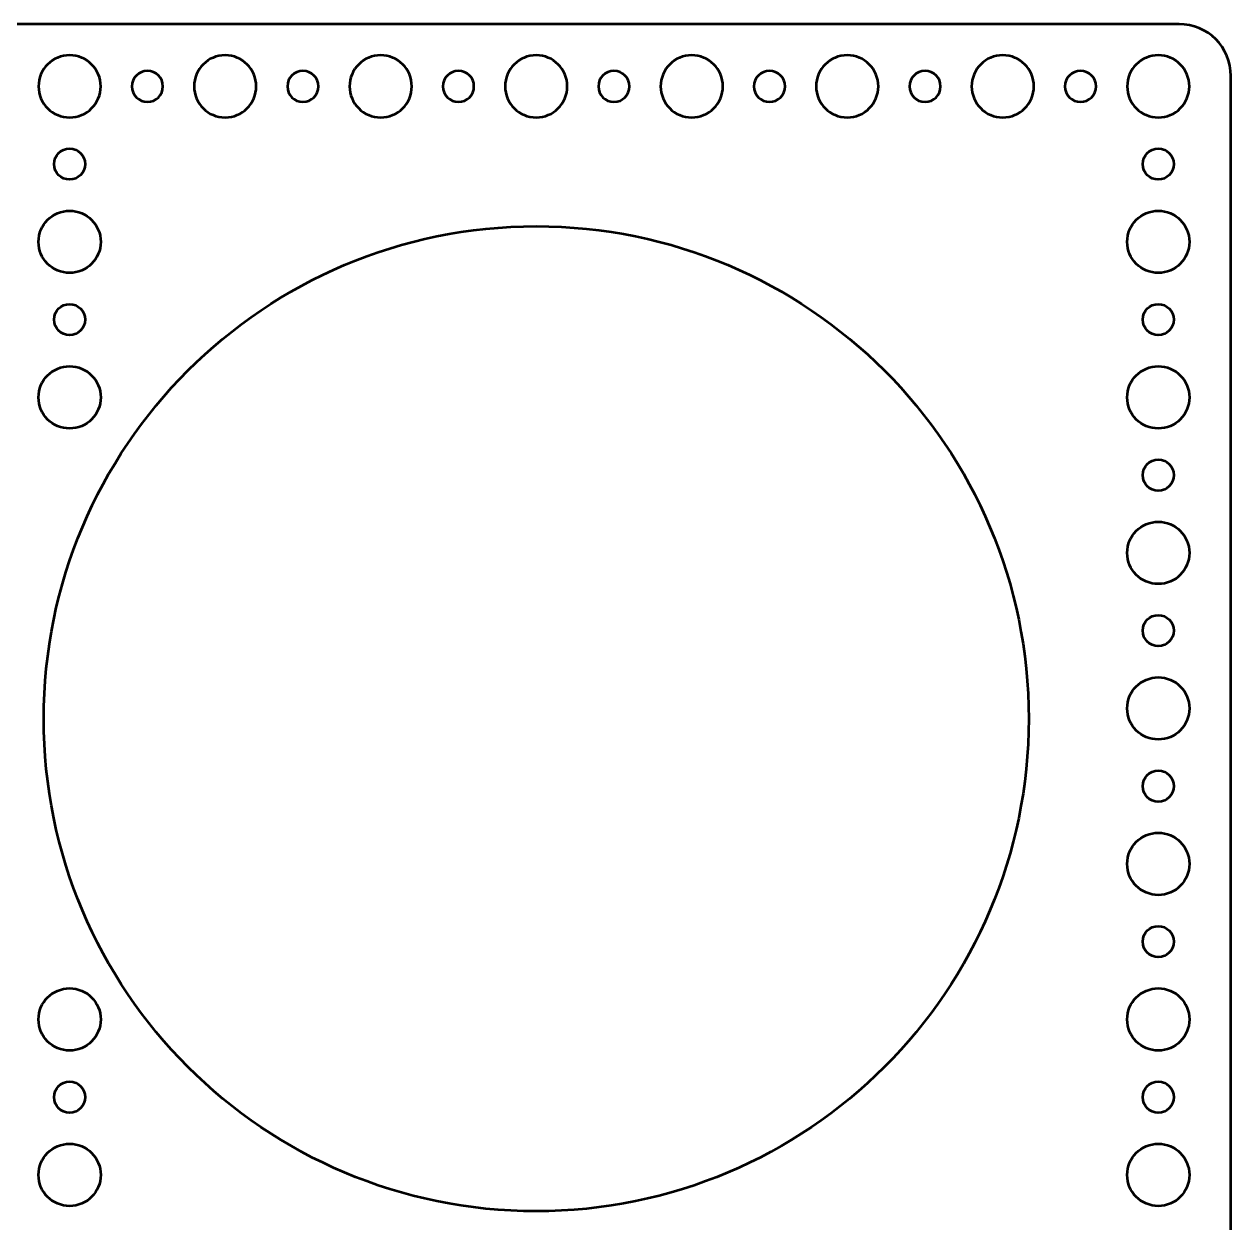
# Model space of a CAD drawing. Header units: centimetres. Extents: x -32.2 to 38.2, y -18.7 to 17.2.
# Drawn here: x -9.44 to 2.2, y 5.64 to 17.2 of the extents above; entities that cross this region are included whole.
import ezdxf

# ---------------------------------------------------------------- set-up
doc = ezdxf.new("R2010")
doc.units = ezdxf.units.CM
doc.header["$MEASUREMENT"] = 0
doc.layers.add('Layer 1', color=7, linetype='Continuous')

msp = doc.modelspace()

# ---------------------------------------------------------------- linework, layer by layer
at = {"layer": 'Layer 1', "lineweight": 53}
for centre, major_axis in [((-9, 15.85), (0, 0.15)), ((1.5, 15.85), (0, 0.15)), ((-8.99999, 15.09999), (0, 0.30001)), ((1.50001, 15.09999), (0, 0.30001)), ((-4.5, 10.5), (0, 4.75)), ((-9, 14.35), (0, 0.15)), ((1.5, 14.35), (0, 0.15)), ((-8.99999, 13.59999), (0, 0.30001)), ((1.50001, 13.59999), (0, 0.30001)), ((1.5, 12.85), (0, 0.15)), ((1.50001, 12.09999), (0, 0.30001)), ((1.5, 11.35), (0, 0.15)), ((1.50001, 10.59999), (0, 0.30001)), ((1.5, 9.85), (0, 0.15)), ((1.50001, 9.09999), (0, 0.30001)), ((1.5, 8.35), (0, 0.15)), ((-8.99999, 7.59999), (0, 0.30001)), ((1.50001, 7.59999), (0, 0.30001)), ((-9, 6.85), (0, 0.15)), ((1.5, 6.85), (0, 0.15)), ((-8.99999, 6.09999), (0, 0.30001)), ((1.50001, 6.09999), (0, 0.30001))]:
    msp.add_ellipse(centre, major_axis=major_axis, ratio=1, dxfattribs=at)
for points, knots in [([(-32.2, -18.2), (-32.2, -18.2), (-32.2, 16.7), (-32.2, 16.7), (-32.2, 16.7), (-32.2, 16.97614), (-31.97614, 17.2), (-31.7, 17.2), (-31.7, 17.2), (-31.7, 17.2), (1.7, 17.2), (1.7, 17.2), (1.7, 17.2), (1.97614, 17.2), (2.2, 16.97614), (2.2, 16.7), (2.2, 16.7), (2.2, 16.7), (2.2, -18.2), (2.2, -18.2), (2.2, -18.2), (2.2, -18.47614), (1.97614, -18.7), (1.7, -18.7), (1.7, -18.7), (1.7, -18.7), (-31.7, -18.7), (-31.7, -18.7), (-31.7, -18.7), (-31.97614, -18.7), (-32.2, -18.47614), (-32.2, -18.2)], [0, 0, 0, 0, 0.11111111, 0.11111111, 0.11111111, 0.11111111, 0.22222222, 0.22222222, 0.22222222, 0.22222222, 0.33333333, 0.33333333, 0.33333333, 0.33333333, 0.44444444, 0.44444444, 0.44444444, 0.44444444, 0.55555556, 0.55555556, 0.55555556, 0.55555556, 0.66666667, 0.66666667, 0.66666667, 0.66666667, 0.77777778, 0.77777778, 0.77777778, 0.77777778, 1, 1, 1, 1]), ([(-9.3, 16.6), (-9.3, 16.76569), (-9.16569, 16.9), (-9, 16.9), (-9, 16.9), (-8.83431, 16.9), (-8.7, 16.76569), (-8.7, 16.6), (-8.7, 16.6), (-8.7, 16.43431), (-8.83431, 16.3), (-9, 16.3), (-9, 16.3), (-9.16569, 16.3), (-9.3, 16.43431), (-9.3, 16.6)], [0, 0, 0, 0, 0.2, 0.2, 0.2, 0.2, 0.4, 0.4, 0.4, 0.4, 0.6, 0.6, 0.6, 0.6, 1, 1, 1, 1]), ([(-7.8, 16.6), (-7.8, 16.76569), (-7.66569, 16.9), (-7.5, 16.9), (-7.5, 16.9), (-7.33431, 16.9), (-7.2, 16.76569), (-7.2, 16.6), (-7.2, 16.6), (-7.2, 16.43431), (-7.33431, 16.3), (-7.5, 16.3), (-7.5, 16.3), (-7.66569, 16.3), (-7.8, 16.43431), (-7.8, 16.6)], [0, 0, 0, 0, 0.2, 0.2, 0.2, 0.2, 0.4, 0.4, 0.4, 0.4, 0.6, 0.6, 0.6, 0.6, 1, 1, 1, 1]), ([(-6.3, 16.6), (-6.3, 16.76569), (-6.16569, 16.9), (-6, 16.9), (-6, 16.9), (-5.83431, 16.9), (-5.7, 16.76569), (-5.7, 16.6), (-5.7, 16.6), (-5.7, 16.43431), (-5.83431, 16.3), (-6, 16.3), (-6, 16.3), (-6.16569, 16.3), (-6.3, 16.43431), (-6.3, 16.6)], [0, 0, 0, 0, 0.2, 0.2, 0.2, 0.2, 0.4, 0.4, 0.4, 0.4, 0.6, 0.6, 0.6, 0.6, 1, 1, 1, 1]), ([(-4.8, 16.6), (-4.8, 16.76569), (-4.66569, 16.9), (-4.5, 16.9), (-4.5, 16.9), (-4.33431, 16.9), (-4.2, 16.76569), (-4.2, 16.6), (-4.2, 16.6), (-4.2, 16.43431), (-4.33431, 16.3), (-4.5, 16.3), (-4.5, 16.3), (-4.66569, 16.3), (-4.8, 16.43431), (-4.8, 16.6)], [0, 0, 0, 0, 0.2, 0.2, 0.2, 0.2, 0.4, 0.4, 0.4, 0.4, 0.6, 0.6, 0.6, 0.6, 1, 1, 1, 1]), ([(-3.3, 16.6), (-3.3, 16.76569), (-3.16569, 16.9), (-3, 16.9), (-3, 16.9), (-2.83431, 16.9), (-2.7, 16.76569), (-2.7, 16.6), (-2.7, 16.6), (-2.7, 16.43431), (-2.83431, 16.3), (-3, 16.3), (-3, 16.3), (-3.16569, 16.3), (-3.3, 16.43431), (-3.3, 16.6)], [0, 0, 0, 0, 0.2, 0.2, 0.2, 0.2, 0.4, 0.4, 0.4, 0.4, 0.6, 0.6, 0.6, 0.6, 1, 1, 1, 1]), ([(-1.8, 16.6), (-1.8, 16.76569), (-1.66569, 16.9), (-1.5, 16.9), (-1.5, 16.9), (-1.33431, 16.9), (-1.2, 16.76569), (-1.2, 16.6), (-1.2, 16.6), (-1.2, 16.43431), (-1.33431, 16.3), (-1.5, 16.3), (-1.5, 16.3), (-1.66569, 16.3), (-1.8, 16.43431), (-1.8, 16.6)], [0, 0, 0, 0, 0.2, 0.2, 0.2, 0.2, 0.4, 0.4, 0.4, 0.4, 0.6, 0.6, 0.6, 0.6, 1, 1, 1, 1]), ([(-0.3, 16.6), (-0.3, 16.76569), (-0.16569, 16.9), (0, 16.9), (0, 16.9), (0.16569, 16.9), (0.3, 16.76569), (0.3, 16.6), (0.3, 16.6), (0.3, 16.43431), (0.16569, 16.3), (0, 16.3), (0, 16.3), (-0.16569, 16.3), (-0.3, 16.43431), (-0.3, 16.6)], [0, 0, 0, 0, 0.2, 0.2, 0.2, 0.2, 0.4, 0.4, 0.4, 0.4, 0.6, 0.6, 0.6, 0.6, 1, 1, 1, 1]), ([(1.2, 16.6), (1.2, 16.76569), (1.33431, 16.9), (1.5, 16.9), (1.5, 16.9), (1.66569, 16.9), (1.8, 16.76569), (1.8, 16.6), (1.8, 16.6), (1.8, 16.43431), (1.66569, 16.3), (1.5, 16.3), (1.5, 16.3), (1.33431, 16.3), (1.2, 16.43431), (1.2, 16.6)], [0, 0, 0, 0, 0.2, 0.2, 0.2, 0.2, 0.4, 0.4, 0.4, 0.4, 0.6, 0.6, 0.6, 0.6, 1, 1, 1, 1]), ([(-8.4, 16.6), (-8.4, 16.68284), (-8.33284, 16.75), (-8.25, 16.75), (-8.25, 16.75), (-8.16716, 16.75), (-8.1, 16.68284), (-8.1, 16.6), (-8.1, 16.6), (-8.1, 16.51716), (-8.16716, 16.45), (-8.25, 16.45), (-8.25, 16.45), (-8.33284, 16.45), (-8.4, 16.51716), (-8.4, 16.6)], [0, 0, 0, 0, 0.2, 0.2, 0.2, 0.2, 0.4, 0.4, 0.4, 0.4, 0.6, 0.6, 0.6, 0.6, 1, 1, 1, 1]), ([(-6.9, 16.6), (-6.9, 16.68284), (-6.83284, 16.75), (-6.75, 16.75), (-6.75, 16.75), (-6.66716, 16.75), (-6.6, 16.68284), (-6.6, 16.6), (-6.6, 16.6), (-6.6, 16.51716), (-6.66716, 16.45), (-6.75, 16.45), (-6.75, 16.45), (-6.83284, 16.45), (-6.9, 16.51716), (-6.9, 16.6)], [0, 0, 0, 0, 0.2, 0.2, 0.2, 0.2, 0.4, 0.4, 0.4, 0.4, 0.6, 0.6, 0.6, 0.6, 1, 1, 1, 1]), ([(-5.4, 16.6), (-5.4, 16.68284), (-5.33284, 16.75), (-5.25, 16.75), (-5.25, 16.75), (-5.16716, 16.75), (-5.1, 16.68284), (-5.1, 16.6), (-5.1, 16.6), (-5.1, 16.51716), (-5.16716, 16.45), (-5.25, 16.45), (-5.25, 16.45), (-5.33284, 16.45), (-5.4, 16.51716), (-5.4, 16.6)], [0, 0, 0, 0, 0.2, 0.2, 0.2, 0.2, 0.4, 0.4, 0.4, 0.4, 0.6, 0.6, 0.6, 0.6, 1, 1, 1, 1]), ([(-3.9, 16.6), (-3.9, 16.68284), (-3.83284, 16.75), (-3.75, 16.75), (-3.75, 16.75), (-3.66716, 16.75), (-3.6, 16.68284), (-3.6, 16.6), (-3.6, 16.6), (-3.6, 16.51716), (-3.66716, 16.45), (-3.75, 16.45), (-3.75, 16.45), (-3.83284, 16.45), (-3.9, 16.51716), (-3.9, 16.6)], [0, 0, 0, 0, 0.2, 0.2, 0.2, 0.2, 0.4, 0.4, 0.4, 0.4, 0.6, 0.6, 0.6, 0.6, 1, 1, 1, 1]), ([(-2.4, 16.6), (-2.4, 16.68284), (-2.33284, 16.75), (-2.25, 16.75), (-2.25, 16.75), (-2.16716, 16.75), (-2.1, 16.68284), (-2.1, 16.6), (-2.1, 16.6), (-2.1, 16.51716), (-2.16716, 16.45), (-2.25, 16.45), (-2.25, 16.45), (-2.33284, 16.45), (-2.4, 16.51716), (-2.4, 16.6)], [0, 0, 0, 0, 0.2, 0.2, 0.2, 0.2, 0.4, 0.4, 0.4, 0.4, 0.6, 0.6, 0.6, 0.6, 1, 1, 1, 1]), ([(-0.9, 16.6), (-0.9, 16.68284), (-0.83284, 16.75), (-0.75, 16.75), (-0.75, 16.75), (-0.66716, 16.75), (-0.6, 16.68284), (-0.6, 16.6), (-0.6, 16.6), (-0.6, 16.51716), (-0.66716, 16.45), (-0.75, 16.45), (-0.75, 16.45), (-0.83284, 16.45), (-0.9, 16.51716), (-0.9, 16.6)], [0, 0, 0, 0, 0.2, 0.2, 0.2, 0.2, 0.4, 0.4, 0.4, 0.4, 0.6, 0.6, 0.6, 0.6, 1, 1, 1, 1]), ([(0.6, 16.6), (0.6, 16.68284), (0.66716, 16.75), (0.75, 16.75), (0.75, 16.75), (0.83284, 16.75), (0.9, 16.68284), (0.9, 16.6), (0.9, 16.6), (0.9, 16.51716), (0.83284, 16.45), (0.75, 16.45), (0.75, 16.45), (0.66716, 16.45), (0.6, 16.51716), (0.6, 16.6)], [0, 0, 0, 0, 0.2, 0.2, 0.2, 0.2, 0.4, 0.4, 0.4, 0.4, 0.6, 0.6, 0.6, 0.6, 1, 1, 1, 1])]:
    msp.add_open_spline(points, degree=3, knots=knots, dxfattribs=at)

doc.saveas('drawing.dxf')
